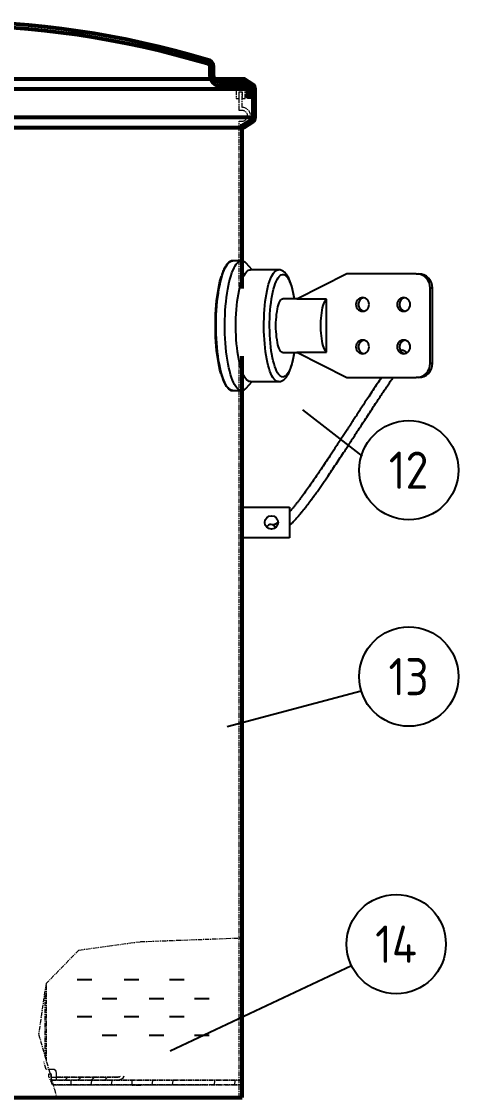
# Model space of a CAD drawing. Header units: millimetres. Extents: x 119255 to 128417, y -8474 to -5389.
# Drawn here: x 126665 to 127031, y -7305 to -6403 of the extents above; entities that cross this region are included whole.
import ezdxf
from ezdxf.enums import TextEntityAlignment as Align

# ---------------------------------------------------------------- set-up
doc = ezdxf.new("R2010")
doc.units = ezdxf.units.MM
doc.header["$LTSCALE"] = 3
doc.linetypes.add('CENTER', pattern=[2, 1.25, -0.25, 0.25, -0.25])
for name, color, linetype in [('A', 3, 'Continuous'), ('S', 254, 'Continuous'), ('几何体', 7, 'Continuous')]:
    doc.layers.add(name, color=color, linetype=linetype)
for name, color, linetype, lineweight in [('图层1', 1, 'CENTER', 13), ('标注、文本', 3, 'Continuous', 25), ('粗实线', 4, 'Continuous', 53)]:
    doc.layers.add(name, color=color, linetype=linetype, lineweight=lineweight)
doc.styles.add('ST_WIN', font='isocp2.shx', dxfattribs={"bigfont": 'hzdxfst.shx'})

# ---------------------------------------------------------------- blocks, each defined once
blk = doc.blocks.new('A$Cce4753cb')
at = {"layer": '几何体'}
for p, q in [((21.97, 60.25), (14.64, 60.25)), ((14.64, 60.25), (14.69, 60.25)), ((30.88, 52.74), (25.75, 58.26)), ((52.74, 52.74), (29.23, 52.74)), ((110.16, 49.38), (68.07, 28.03)), ((168.11, 49.38), (110.16, 49.38)), ((168.11, 49.38), (170.08, 49.38)), ((181.67, 37.38), (179.7, 37.38)), ((179.7, -25.67), (179.7, 37.38)), ((181.67, -25.67), (181.67, 37.38)), ((68.71, 28.35), (56.51, 28.35)), ((93.13, 28.03), (68.07, 28.03)), ((93.13, -16.31), (93.13, 28.03)), ((56.51, -16.64), (68.71, -16.64)), ((68.07, -16.31), (110.16, -37.67)), ((68.07, -16.31), (93.13, -16.31)), ((179.7, -25.67), (181.67, -25.67)), ((25.75, -46.55), (30.88, -41.03)), ((29.23, -41.03), (52.74, -41.03)), ((110.16, -37.67), (168.11, -37.67)), ((170.08, -37.67), (168.11, -37.67)), ((14.64, -48.54), (21.97, -48.54)), ((22.09, -171.75), (22.09, -146.15)), ((22.09, -146.15), (62.09, -146.15)), ((62.09, -146.15), (62.09, -171.75)), ((62.09, -171.75), (22.09, -171.75))]:
    blk.add_line(p, q, dxfattribs=at)
at = {"layer": '几何体', "flags": 128}
for points in [[(14.64, -48.54), (13.63, -48.4), (12.62, -47.97), (11.62, -47.27), (10.63, -46.28), (9.67, -45.03), (8.73, -43.51), (7.83, -41.73), (6.95, -39.71), (6.12, -37.45), (5.34, -34.96), (4.6, -32.26), (3.91, -29.36), (3.28, -26.27), (2.71, -23.02), (2.2, -19.62), (1.76, -16.09), (1.38, -12.44), (1.08, -8.7), (0.84, -4.88), (0.68, -1), (0.59, 2.91), (0.57, 6.84), (0.62, 10.76), (0.75, 14.66), (0.95, 18.51), (1.22, 22.29), (1.56, 25.99), (1.97, 29.58), (2.45, 33.05), (2.99, 36.38), (3.59, 39.55), (4.25, 42.54), (4.96, 45.35), (5.72, 47.94), (6.53, 50.32), (7.38, 52.46), (8.27, 54.37), (9.2, 56.02), (10.15, 57.4), (11.12, 58.52), (12.11, 59.37), (13.12, 59.93), (14.13, 60.22), (14.64, 60.25)], [(21.97, -48.54), (20.96, -48.4), (19.95, -47.97), (18.95, -47.27), (17.96, -46.28), (17, -45.03), (16.06, -43.51), (15.16, -41.73), (14.28, -39.71), (13.45, -37.45), (12.67, -34.96), (11.93, -32.26), (11.24, -29.36), (10.61, -26.27), (10.04, -23.02), (9.54, -19.62), (9.09, -16.09), (8.72, -12.44), (8.41, -8.7), (8.17, -4.88), (8.01, -1), (7.92, 2.91), (7.9, 6.84), (7.95, 10.76), (8.08, 14.66), (8.28, 18.51), (8.55, 22.29), (8.89, 25.99), (9.31, 29.58), (9.78, 33.05), (10.32, 36.38), (10.92, 39.55), (11.58, 42.54), (12.29, 45.35), (13.05, 47.94), (13.86, 50.32), (14.72, 52.46), (15.6, 54.37), (16.53, 56.02), (17.48, 57.4), (18.45, 58.52), (19.45, 59.37), (20.45, 59.93), (21.47, 60.22), (22.48, 60.22), (23.5, 59.93), (24.5, 59.37), (25.49, 58.52), (25.75, 58.26)], [(4.62, -34.35), (4.53, -34.02), (3.8, -31.31), (3.12, -28.4), (2.5, -25.3), (1.95, -22.04), (1.45, -18.63), (1.02, -15.09), (0.66, -11.43), (0.37, -7.69), (0.15, -3.87), (0, 0), (-0.07, 3.9), (-0.07, 7.81), (0, 11.71), (0.15, 15.58), (0.37, 19.4), (0.66, 23.15), (1.02, 26.8), (1.45, 30.34), (1.95, 33.75), (2.5, 37.01), (3.12, 40.11), (3.8, 43.02), (4.53, 45.74), (5.04, 47.44)], [(29.23, -41.03), (28.29, -40.89), (27.35, -40.47), (26.43, -39.76), (25.52, -38.79), (24.64, -37.55), (23.78, -36.04), (22.96, -34.28), (22.17, -32.29), (21.43, -30.06), (20.73, -27.62), (20.08, -24.97), (19.49, -22.14), (18.96, -19.14), (18.49, -15.99), (18.08, -12.71), (17.75, -9.32), (17.48, -5.84), (17.28, -2.28), (17.15, 1.32), (17.09, 4.95), (17.11, 8.58), (17.2, 12.2), (17.37, 15.78), (17.6, 19.3), (17.91, 22.74), (18.28, 26.08), (18.72, 29.3), (19.22, 32.38), (19.78, 35.29), (20.4, 38.03), (21.07, 40.58), (21.79, 42.91), (22.56, 45.03), (23.36, 46.91), (24.21, 48.54), (25.08, 49.91), (25.97, 51.02), (26.89, 51.86), (27.82, 52.42), (28.76, 52.71), (29.23, 52.74)], [(52.74, -41.03), (51.8, -40.89), (50.86, -40.47), (49.94, -39.76), (49.03, -38.79), (48.15, -37.55), (47.29, -36.04), (46.47, -34.28), (45.68, -32.29), (44.94, -30.06), (44.24, -27.62), (43.59, -24.97), (43, -22.14), (42.47, -19.14), (42, -15.99), (41.59, -12.71), (41.25, -9.32), (40.98, -5.84), (40.79, -2.28), (40.66, 1.32), (40.6, 4.95), (40.62, 8.58), (40.71, 12.2), (40.88, 15.78), (41.11, 19.3), (41.42, 22.74), (41.79, 26.08), (42.23, 29.3), (42.73, 32.38), (43.29, 35.29), (43.91, 38.03), (44.58, 40.58), (45.3, 42.91), (46.07, 45.03), (46.87, 46.91), (47.71, 48.54), (48.59, 49.91), (49.48, 51.02), (50.4, 51.86), (51.33, 52.42), (52.27, 52.71), (52.73, 52.74)], [(56.51, -37.13), (55.6, -36.98), (54.7, -36.55), (53.81, -35.84), (52.94, -34.86), (52.09, -33.6), (51.27, -32.08), (50.49, -30.3), (49.75, -28.29), (49.05, -26.05), (48.4, -23.59), (47.81, -20.94), (47.27, -18.11), (46.8, -15.13), (46.39, -12), (46.04, -8.75), (45.77, -5.41), (45.57, -1.99), (45.44, 1.48), (45.38, 4.98), (45.4, 8.49), (45.49, 11.97), (45.66, 15.42), (45.9, 18.8), (46.21, 22.1), (46.58, 25.29), (47.03, 28.35), (47.53, 31.26), (48.1, 34), (48.72, 36.56), (49.39, 38.91), (50.11, 41.04), (50.88, 42.93), (51.68, 44.58), (52.51, 45.97), (53.37, 47.1), (54.25, 47.95), (55.15, 48.52), (56.05, 48.8), (56.96, 48.8), (57.86, 48.52), (58.76, 47.95), (59.64, 47.1), (60.5, 45.97), (61.33, 44.58), (62.13, 42.93), (62.9, 41.04), (63.62, 38.91), (64.29, 36.56), (64.91, 34), (65.48, 31.26), (65.98, 28.35), (65.99, 28.35)], [(56.51, -16.64), (55.85, -16.5), (55.21, -16.07), (54.58, -15.37), (53.98, -14.41), (53.41, -13.19), (52.88, -11.73), (52.39, -10.05), (51.95, -8.17), (51.58, -6.11), (51.26, -3.9), (51.01, -1.57), (50.83, 0.85), (50.72, 3.34), (50.68, 5.86), (50.72, 8.38), (50.83, 10.86), (51.01, 13.29), (51.26, 15.62), (51.58, 17.82), (51.95, 19.88), (52.39, 21.76), (52.88, 23.44), (53.41, 24.9), (53.98, 26.12), (54.58, 27.09), (55.21, 27.79), (55.85, 28.21), (56.51, 28.35)], [(93.13, -16.31), (92.5, -15.75), (91.88, -14.91), (91.29, -13.82), (90.74, -12.48), (90.23, -10.9), (89.77, -9.12), (89.37, -7.15), (89.02, -5.01), (88.74, -2.74), (88.52, -0.36), (88.38, 2.09), (88.3, 4.6), (88.3, 7.12), (88.38, 9.62), (88.52, 12.08), (88.74, 14.46), (89.02, 16.73), (89.37, 18.86), (89.77, 20.83), (90.23, 22.62), (90.74, 24.19), (91.29, 25.53), (91.88, 26.63), (92.5, 27.46), (93.13, 28.03)], [(128.74, 23.66), (128.6, 24.93), (128.2, 26.14), (127.54, 27.22), (126.66, 28.13), (125.61, 28.81), (124.45, 29.23), (123.22, 29.38), (121.99, 29.23), (120.82, 28.81), (119.77, 28.13), (118.9, 27.22), (118.24, 26.14), (117.83, 24.93), (117.69, 23.66), (117.83, 22.38), (118.24, 21.17), (118.9, 20.09), (119.77, 19.18), (120.82, 18.5), (121.99, 18.08), (123.22, 17.94), (124.45, 18.08), (125.61, 18.5), (126.66, 19.18), (127.54, 20.09), (128.2, 21.17), (128.6, 22.38), (128.74, 23.66)], [(163.13, 23.66), (162.99, 24.93), (162.58, 26.14), (161.92, 27.22), (161.05, 28.13), (160, 28.81), (158.83, 29.23), (157.6, 29.38), (156.37, 29.23), (155.21, 28.81), (154.16, 28.13), (153.28, 27.22), (152.63, 26.14), (152.22, 24.93), (152.08, 23.66), (152.22, 22.38), (152.63, 21.17), (153.28, 20.09), (154.16, 19.18), (155.21, 18.5), (156.37, 18.08), (157.6, 17.94), (158.83, 18.08), (160, 18.5), (161.05, 19.18), (161.92, 20.09), (162.58, 21.17), (162.99, 22.38), (163.13, 23.66)], [(128.74, -11.94), (128.6, -10.67), (128.2, -9.46), (127.54, -8.38), (126.66, -7.47), (125.61, -6.79), (124.45, -6.37), (123.22, -6.22), (121.99, -6.37), (120.82, -6.79), (119.77, -7.47), (118.9, -8.38), (118.24, -9.46), (117.83, -10.67), (117.69, -11.94), (117.83, -13.22), (118.24, -14.43), (118.9, -15.51), (119.77, -16.42), (120.82, -17.1), (121.99, -17.52), (123.22, -17.66), (124.45, -17.52), (125.61, -17.1), (126.66, -16.42), (127.54, -15.51), (128.2, -14.43), (128.6, -13.22), (128.74, -11.94)], [(163.13, -11.94), (162.99, -10.67), (162.58, -9.46), (161.92, -8.38), (161.05, -7.47), (160, -6.79), (158.83, -6.37), (157.6, -6.22), (156.37, -6.37), (155.21, -6.79), (154.16, -7.47), (153.28, -8.38), (152.63, -9.46), (152.22, -10.67), (152.08, -11.94), (152.22, -13.22), (152.63, -14.43), (153.28, -15.51), (154.16, -16.42), (155.21, -17.1), (156.37, -17.52), (157.6, -17.66), (158.83, -17.52), (160, -17.1), (161.05, -16.42), (161.92, -15.51), (162.58, -14.43), (162.99, -13.22), (163.13, -11.94)], [(65.99, -16.64), (65.74, -18.11), (65.2, -20.94), (64.61, -23.59), (63.96, -26.05), (63.26, -28.29), (62.52, -30.3), (61.74, -32.08), (60.92, -33.6), (60.07, -34.86), (59.2, -35.84), (58.31, -36.55), (57.41, -36.98), (56.51, -37.13)]]:
    blk.add_lwpolyline(points, dxfattribs=at)
at = {"layer": '几何体'}
blk.add_circle((46.89, -158.95), 5.6, dxfattribs=at)
for centre, radius, start, end in [((167.91, 37.58), 11.8, 359.02424, 88.98981), ((169.87, 37.58), 11.8, 359.02424, 88.98981), ((125.37, 23.66), 5.75, 101.71697, 258.28303), ((159.76, 23.66), 5.75, 101.71698, 258.28302), ((125.37, -11.94), 5.75, 101.71698, 258.28302), ((159.76, -11.94), 5.75, 101.71697, 258.28303), ((156.26, -17.85), 3.11, 58.41979, 115.45645), ((154.87, -21.83), 7.29, 42.01688, 65.44873), ((167.91, -25.87), 11.8, 271.01019, 0.97576), ((169.87, -25.87), 11.8, 271.01019, 0.97576), ((21.56, -43.18), 5.38, 274.44601, 321.15743), ((46.63, -164.47), 3.9, 16.73084, 157.90927)]:
    blk.add_arc(centre, radius, start, end, dxfattribs=at)
for points, knots in [([(14.7, 60.22), (14.46, 60.23), (13.86, 60.23), (12.92, 59.95), (11.9, 59.44), (10.9, 58.67), (9.91, 57.65), (8.95, 56.37), (8.02, 54.86), (7.13, 53.11), (6.28, 51.14), (5.61, 49.37), (5.24, 48.18), (5.11, 47.78)], [0, 0, 0, 0, 0.062383, 0.153286, 0.245495, 0.341205, 0.44059, 0.542253, 0.644669, 0.746886, 0.848723, 0.950195, 1, 1, 1, 1]), ([(66.16, 28.35), (66.15, 28.43), (66, 29.52), (65.65, 31.49), (65.1, 34.25), (64.49, 36.85), (63.82, 39.31), (63.09, 41.6), (62.29, 43.74), (61.41, 45.7), (60.43, 47.49), (59.39, 49.02), (58.29, 50.27), (57.18, 51.23), (56.04, 51.95), (54.84, 52.44), (53.73, 52.72), (53.02, 52.71), (52.73, 52.71)], [0, 0, 0, 0, 0.005862, 0.077937, 0.150295, 0.223027, 0.296252, 0.370137, 0.444906, 0.520857, 0.598321, 0.6774, 0.745974, 0.807589, 0.863477, 0.915557, 0.965524, 1, 1, 1, 1]), ([(52.74, -41.03), (53.09, -41.01), (53.87, -40.98), (55.06, -40.66), (56.24, -40.13), (57.35, -39.39), (58.41, -38.43), (59.44, -37.23), (60.44, -35.75), (61.4, -34), (62.3, -32), (63.12, -29.82), (63.86, -27.47), (64.54, -24.97), (65.15, -22.32), (65.7, -19.56), (66.01, -17.6), (66.16, -16.64)], [0, 0, 0, 0, 0.04188, 0.093619, 0.146131, 0.201347, 0.261232, 0.327502, 0.400493, 0.477853, 0.555733, 0.632331, 0.707621, 0.781872, 0.855347, 0.928247, 1, 1, 1, 1]), ([(4.67, -34.66), (4.71, -34.79), (4.98, -35.76), (5.53, -37.4), (6.33, -39.56), (7.18, -41.49), (8.07, -43.22), (9, -44.73), (9.97, -46.01), (10.99, -47.04), (12.06, -47.83), (13.16, -48.34), (14.03, -48.52), (14.52, -48.53), (14.64, -48.54)], [0, 0, 0, 0, 0.014138, 0.109786, 0.205628, 0.301721, 0.39813, 0.494922, 0.592116, 0.68953, 0.786183, 0.880388, 0.970678, 1, 1, 1, 1]), ([(139.01, -37.67), (137.9, -39.31), (135.52, -42.82), (131.95, -48.16), (128.46, -53.41), (125.35, -58.13), (122.57, -62.36), (120.07, -66.2), (117.78, -69.71), (115.68, -72.92), (113.78, -75.83), (111.97, -78.62), (110.09, -81.51), (107.98, -84.75), (105.59, -88.41), (102.93, -92.49), (99.63, -97.54), (95.92, -103.17), (92.06, -108.98), (88.61, -114.13), (85.31, -118.98), (82.04, -123.73), (78.68, -128.53), (75.31, -133.22), (72.44, -137.1), (70.13, -140.14), (68.38, -142.39), (66.68, -144.53), (64.89, -146.71), (63.34, -148.55), (62.4, -149.61), (62.09, -149.96)], [0, 0, 0, 0, 0.039131, 0.083797, 0.124013, 0.159908, 0.191608, 0.220499, 0.247191, 0.271694, 0.294011, 0.314205, 0.335869, 0.361088, 0.389877, 0.422257, 0.458228, 0.512047, 0.561495, 0.606517, 0.647492, 0.693412, 0.740527, 0.789102, 0.839208, 0.868849, 0.895472, 0.921354, 0.950705, 0.983521, 1, 1, 1, 1]), ([(62.09, -161.5), (62.6, -161.01), (63.7, -159.97), (65.51, -158.11), (67.38, -156.07), (69.27, -153.92), (71.03, -151.84), (72.69, -149.82), (74.15, -147.99), (75.38, -146.42), (76.43, -145.06), (77.43, -143.75), (78.61, -142.19), (80.13, -140.15), (82.02, -137.58), (84.18, -134.58), (86.49, -131.33), (88.79, -128.03), (91.01, -124.81), (93.62, -120.99), (96.63, -116.54), (100.12, -111.31), (103.68, -105.93), (106.88, -101.06), (109.71, -96.75), (112.1, -93.08), (114.43, -89.5), (116.54, -86.27), (118.36, -83.47), (120.1, -80.79), (122.31, -77.4), (125.09, -73.13), (128.35, -68.14), (131.65, -63.12), (134.83, -58.3), (137.5, -54.26), (139.68, -51), (141.48, -48.3), (143.53, -45.26), (145.79, -41.92), (147.58, -39.29), (148.53, -37.91), (148.7, -37.67)], [0, 0, 0, 0, 0.024066, 0.05176, 0.082696, 0.108032, 0.1342, 0.157458, 0.177445, 0.194156, 0.20759, 0.219431, 0.234017, 0.254319, 0.278494, 0.306536, 0.335894, 0.36383, 0.39034, 0.415423, 0.455877, 0.49455, 0.53396, 0.574555, 0.599238, 0.625109, 0.650983, 0.673106, 0.691217, 0.707871, 0.727297, 0.759244, 0.793416, 0.82675, 0.859185, 0.889795, 0.907888, 0.925186, 0.94485, 0.970247, 0.99478, 1, 1, 1, 1]), ([(52.6, -158.99), (52.55, -159.03), (52.21, -159.27), (51.57, -159.67), (50.74, -160.15), (49.99, -160.52), (49.32, -160.8), (48.7, -160.97), (48.3, -160.88), (48.09, -160.83)], [0, 0, 0, 0, 0.017269, 0.124186, 0.249992, 0.400397, 0.575334, 0.774966, 1, 1, 1, 1])]:
    blk.add_open_spline(points, degree=3, knots=knots, dxfattribs=at)

msp = doc.modelspace()

# ---------------------------------------------------------------- linework, layer by layer
at = {"layer": 'A'}
for p, q in [((126950.9, -6767.58), (126900.96, -6728.61)), ((126950.02, -6964.27), (126837.71, -6994.12))]:
    msp.add_line(p, q, dxfattribs=at)
for centre in [(126989.79, -6779.25), (126989.79, -6952.14), (126979.26, -7176.18)]:
    msp.add_circle(centre, 41.58, dxfattribs=at)
at = {"layer": '图层1'}
for p, q in [((126850.29, -6475.48), (126850.29, -6462.48)), ((126765.02, -7174.09), (126850.29, -7170.91)), ((126713.52, -7181.08), (126685.97, -7209.22)), ((126713.52, -7181.08), (126765.02, -7174.09)), ((126686.37, -7274.5), (126686.37, -7208.83)), ((126685.97, -7209.22), (126679.78, -7251.54)), ((126685.17, -7270.11), (126685.17, -7215.61)), ((126685.17, -7243.36), (126686.37, -7243.36)), ((126679.78, -7251.54), (126694.94, -7304.59)), ((126686.17, -7281.09), (126684.17, -7274.7)), ((126691.56, -7281.09), (126686.17, -7281.09)), ((126691.56, -7281.09), (126688.17, -7281.09)), ((126688.37, -7287.08), (126688.37, -7284.68)), ((126688.37, -7284.68), (126689.56, -7284.68)), ((126691.36, -7294.06), (126688.37, -7287.08)), ((126689.56, -7284.68), (126689.37, -7284.68)), ((126690.16, -7284.88), (126689.56, -7284.68)), ((126689.56, -7284.68), (126690.36, -7285.28)), ((126690.36, -7285.28), (126690.16, -7284.88)), ((126690.16, -7287.48), (126740.67, -7287.48)), ((126690.16, -7291.07), (126690.36, -7289.07)), ((126690.36, -7285.28), (126690.36, -7288.27)), ((126690.36, -7285.28), (126690.36, -7290.07)), ((126693.16, -7281.49), (126691.56, -7281.09)), ((126692.76, -7281.29), (126691.56, -7281.09)), ((126693.96, -7282.09), (126692.76, -7281.29)), ((126694.36, -7282.68), (126693.16, -7281.49)), ((126694.55, -7283.08), (126693.96, -7282.09)), ((126694.76, -7284.28), (126694.36, -7282.68)), ((126694.76, -7284.28), (126694.55, -7283.08)), ((126694.76, -7290.07), (126694.76, -7284.28)), ((126694.76, -7287.48), (126694.76, -7284.28)), ((126740.67, -7287.48), (126694.76, -7287.48)), ((126694.76, -7290.07), (126694.76, -7287.48)), ((126694.76, -7287.48), (126746.46, -7287.48)), ((126701.74, -7290.07), (126704.34, -7287.48)), ((126712.72, -7290.07), (126715.32, -7287.48)), ((126723.9, -7290.07), (126726.49, -7287.48)), ((126734.88, -7290.07), (126737.47, -7287.48)), ((126746.46, -7287.48), (126740.67, -7287.48)), ((126745.26, -7287.48), (126741.27, -7287.48)), ((126746.66, -7287.27), (126745.26, -7287.48)), ((126745.26, -7287.48), (126746.66, -7287.28)), ((126746.46, -7287.48), (126748.45, -7286.88)), ((126746.46, -7287.48), (126747.85, -7287.28)), ((126746.46, -7290.07), (126748.45, -7289.67)), ((126748.45, -7289.67), (126746.46, -7290.07)), ((126748.45, -7289.67), (126750.25, -7288.67)), ((126750.25, -7288.67), (126748.45, -7289.67)), ((126750.25, -7288.67), (126751.25, -7286.88)), ((126751.25, -7286.88), (126750.25, -7288.67)), ((126690.36, -7290.07), (126850.29, -7290.07)), ((126850.29, -7290.07), (126690.76, -7290.07)), ((126850.29, -7294.06), (126691.36, -7294.06)), ((126691.56, -7294.06), (126816.76, -7294.06)), ((126691.96, -7294.06), (126850.29, -7294.06)), ((126746.46, -7290.07), (126694.76, -7290.07)), ((126706.93, -7294.06), (126707.13, -7290.07)), ((126723.9, -7294.06), (126724.3, -7290.07)), ((126740.87, -7294.06), (126741.27, -7290.07)), ((126746.46, -7290.07), (126746.26, -7290.27)), ((126758.43, -7294.66), (126757.84, -7294.06)), ((126758.03, -7294.06), (126758.23, -7290.07)), ((126758.23, -7294.06), (126758.23, -7294.66)), ((126765.22, -7294.66), (126758.23, -7294.66)), ((126765.02, -7294.66), (126765.62, -7294.06)), ((126765.22, -7294.06), (126765.22, -7294.66)), ((126775, -7294.06), (126775.4, -7290.07)), ((126791.97, -7294.06), (126792.37, -7290.07)), ((126827.14, -7294.06), (126827.34, -7290.07)), ((126844.1, -7294.06), (126844.5, -7290.07)), ((126850.29, -7290.07), (126850.29, -7294.06))]:
    msp.add_line(p, q, dxfattribs=at)
msp.add_lwpolyline([(126850.29, -6462.48), (126850.29, -6467.98), (126852.79, -6467.98), (126852.79, -6461.23, 1), (126845.29, -6461.23), (126845.29, -6467.98), (126847.79, -6467.98), (126847.79, -6462.48)], format="xyb", close=True, dxfattribs=at)
msp.add_lwpolyline([(126847.79, -6625.53), (126847.79, -6486.98), (126850.29, -6486.98, 1), (126850.29, -6477.98), (126847.79, -6477.98), (126847.79, -6462.48)], format="xyb", dxfattribs=at)
msp.add_lwpolyline([(126847.79, -7304.59), (126847.79, -6685.23)], dxfattribs=at)
msp.add_arc((126850.29, -6482.48), 7, 270, 90, dxfattribs=at)
at = {"layer": '标注、文本'}
for p, q in [((126789.94, -7265.57), (126941.66, -7193.93)), ((126712.13, -7205.69), (126724.41, -7205.69)), ((126751.29, -7205.69), (126763.58, -7205.69)), ((126789.41, -7205.69), (126801.69, -7205.69)), ((126733.11, -7221.77), (126745.39, -7221.77)), ((126772.28, -7221.77), (126784.56, -7221.77)), ((126810.39, -7221.77), (126822.68, -7221.77)), ((126712.13, -7236.79), (126724.41, -7236.79)), ((126751.29, -7236.79), (126763.58, -7236.79)), ((126789.41, -7236.79), (126801.69, -7236.79)), ((126733.11, -7252.37), (126745.39, -7252.37)), ((126772.28, -7252.37), (126784.56, -7252.37)), ((126810.39, -7252.37), (126822.68, -7252.37))]:
    msp.add_line(p, q, dxfattribs=at)
at = {"layer": '粗实线', "ltscale": 2}
for p, q in [((126412.81, -6451.38), (126851.65, -6451.38)), ((126861.09, -6460.05), (126413.98, -6460.05)), ((126418.22, -6483.6), (126861.09, -6483.6)), ((126420.34, -6492.27), (126851.65, -6492.27)), ((126850.29, -6626.99), (126850.29, -6489.48)), ((126850.29, -7304.59), (126850.29, -6683.64)), ((126354.29, -7304.59), (126850.29, -7304.59))]:
    msp.add_line(p, q, dxfattribs=at)
msp.add_lwpolyline([(126383.99, -6438.49, -0.146644), (126820.59, -6438.49, -0.384704), (126823.29, -6441.48), (126823.29, -6448.48, 0.414214), (126832.29, -6457.48), (126850.79, -6457.48, -0.414214), (126854.79, -6461.48), (126854.79, -6466.48), (126857.79, -6466.48), (126857.79, -6461.48, 0.414214), (126850.79, -6454.48), (126832.29, -6454.48, -0.414214), (126826.29, -6448.48), (126826.29, -6441.48, 0.376656), (126821.07, -6435.53)], format="xyb", dxfattribs=at)
msp.add_lwpolyline([(126850.59, -6453.07), (126857.68, -6457.5, -0.258618), (126859.09, -6460.05), (126859.09, -6483.6, -0.258618), (126857.68, -6486.14), (126850.59, -6490.57), (126851.65, -6492.27), (126858.74, -6487.84, 0.258618), (126861.09, -6483.6), (126861.09, -6460.05, 0.258618), (126858.74, -6455.81), (126851.65, -6451.38)], format="xyb", close=True, dxfattribs=at)
msp.add_arc((126602.29, -7166.2), 762.72, 73.3312, 106.6688, dxfattribs=at)

# ---------------------------------------------------------------- block references
at = {"layer": '标注、文本'}
msp.add_blockref('A$Cce4753cb', (126827.84, -6664.07), dxfattribs=at)

# ---------------------------------------------------------------- texts
at = {"layer": 'S', "color": 7, "style": 'ST_WIN'}
for s, p in [('12', (126989.62, -6779.25)), ('13', (126989.62, -6952.14)), ('14', (126979.1, -7176.18))]:
    msp.add_text(s, height=31.185, dxfattribs=at).set_placement(p, align=Align.MIDDLE)

doc.saveas('drawing.dxf')
